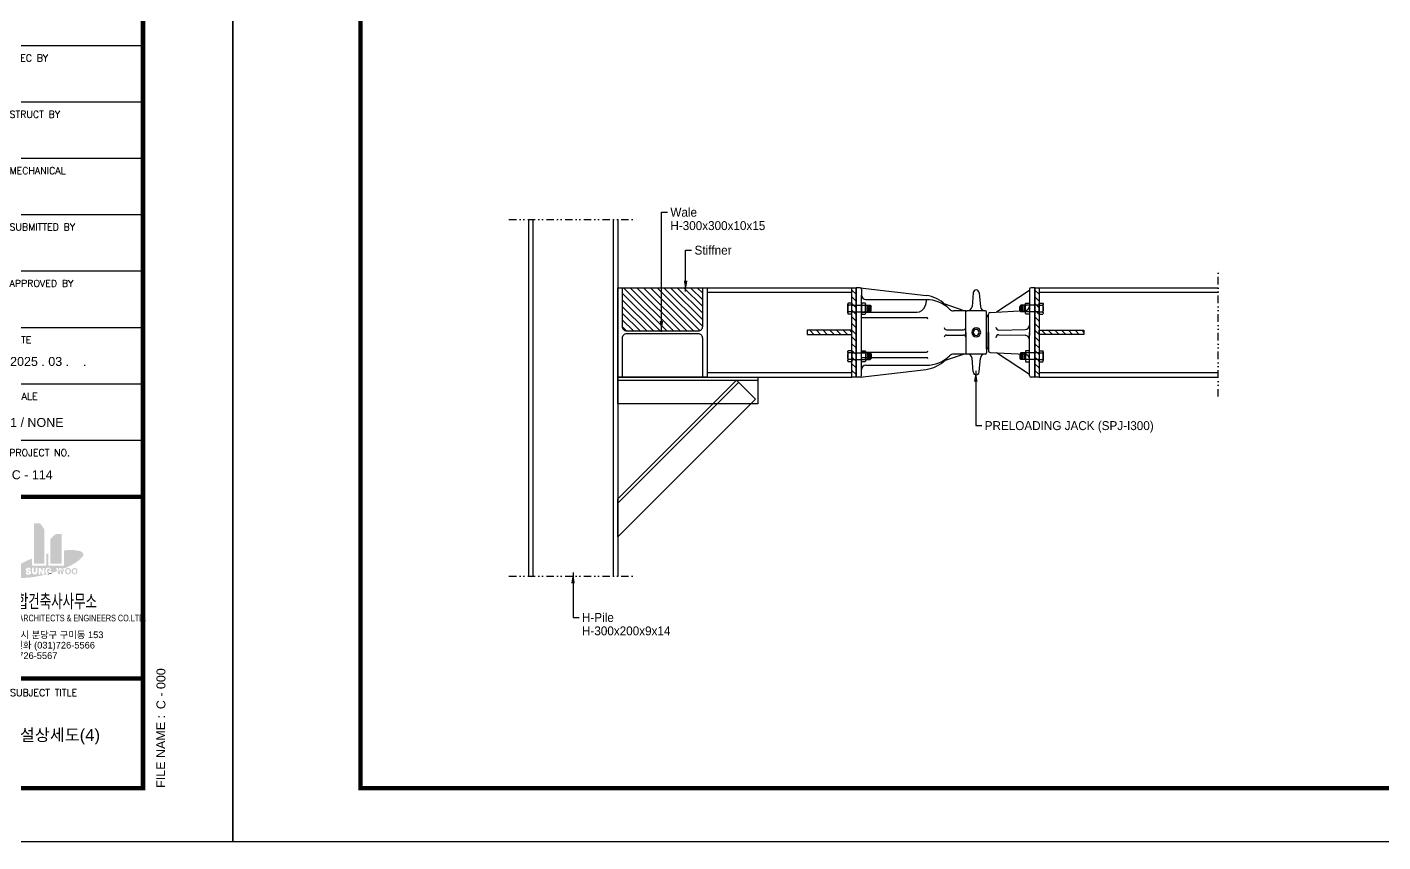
# Model space of a CAD drawing. Header units: millimetres. Extents: x 1073475 to 2890243, y -1340830 to -367733.
# Drawn here: x 2746583 to 2751133, y -373673 to -370939 of the extents above; entities that cross this region are included whole.
import ezdxf
from ezdxf.enums import TextEntityAlignment as Align

# ---------------------------------------------------------------- set-up
doc = ezdxf.new("R2010")
doc.units = ezdxf.units.MM
doc.header["$LTSCALE"] = 50
doc.linetypes.add('DIVIDE', pattern=[1.25, 0.5, -0.25, 0, -0.25, 0, -0.25])
doc.linetypes.add('HIDDEN', pattern=[9.525, 6.35, -3.175])
for name, color, linetype in [('11', 11, 'Continuous'), ('3', 3, 'Continuous'), ('C-BL', 1, 'Continuous'), ('C-BN', 1, 'Continuous'), ('C-CEN-DI', 1, 'DIVIDE'), ('C-DIM', 7, 'Continuous'), ('C-PILE', 3, 'Continuous'), ('C-PLATE', 135, 'Continuous'), ('C-WALE-1', 3, 'Continuous'), ('C-WALE-2', 1, 'Continuous'), ('HAT', 8, 'Continuous'), ('TEX', 3, 'Continuous'), ('TEXT', 3, 'Continuous'), ('TEXT1', 7, 'Continuous'), ('유압JACK', 2, 'Continuous')]:
    doc.layers.add(name, color=color, linetype=linetype)
doc.styles.add('RXHG', font='arial.ttf')
doc.styles.add('RXHS', font='SIMPLEX.SHX', dxfattribs={"bigfont": 'WHGTXT.SHX'})
doc.styles.add('돋움', font='')
doc.styles.get('돋움').set_extended_font_data('Dotum')
doc.dimstyles.new('SAM-LE-LE-상', dxfattribs={"dimscale": 0.1, "dimtxt": 300, "dimasz": 360, "dimexe": 70, "dimexo": 0, "dimgap": 100, "dimtad": 1, "dimdec": 0, "dimzin": 0, "dimdsep": 46, "dimlunit": 6, "dimtxsty": '돋움', "dimblk": 'NONE', "dimcen": 100, "dimclrd": 8, "dimclre": 8, "dimclrt": 256, "dimadec": 0, "dimazin": 0, "dimtfac": 1, "dimtdec": 0, "dimtix": 1, "dimtmove": 2, "dimatfit": 3, "dimfxl": 70, "dimtolj": 1, "dimtzin": 0, "dimlwd": -1, "dimlwe": -1, "dimarcsym": 0})

# ---------------------------------------------------------------- blocks, each defined once
blk = doc.blocks.new('dbox')
at = {"layer": 'HAT'}
h = blk.add_hatch(color=11, dxfattribs=at)
h.paths.add_polyline_path([(77433, 9338), (77433, 10691), (77634, 10691), (77772, 10499), (77772, 9338)])
h.paths.add_polyline_path([(78357, 10329), (78357, 9338), (77980, 9338), (77980, 10162), (78156, 10329)])
h = blk.add_hatch(color=11, dxfattribs=at)
edge = h.paths.add_edge_path()
edge.add_line((78389, 9153), (78400, 9195))
edge.add_line((78400, 9195), (78457, 9195))
edge.add_line((78457, 9195), (78452, 9178))
edge.add_ellipse((77492, 11535), major_axis=(0, 2545), ratio=1, start_angle=202.1457, end_angle=210.5971)
edge.add_ellipse((78218, 10308), major_axis=(0, 1119), ratio=1, start_angle=210.596, end_angle=228.2714)
edge.add_ellipse((78968, 9639), major_axis=(0, 114), ratio=1, start_angle=228.2779, end_angle=285.8704)
edge.add_ellipse((78968, 9639), major_axis=(0, 114), ratio=1, start_angle=-74.1362, end_angle=-16.5436)
edge.add_ellipse((78682, 8675), major_axis=(0, 1119), ratio=1, start_angle=-16.5389, end_angle=1.1365)
edge.add_ellipse((78710, 7250), major_axis=(0, 2545), ratio=1, start_angle=1.132, end_angle=6.3058)
edge.add_line((78431, 9779), (78431, 9265))
edge.add_line((78431, 9265), (77906, 9265))
edge.add_line((77906, 9265), (77906, 9679))
edge.add_ellipse((79084, 5053), major_axis=(-53, 4773), ratio=1, start_angle=13.6398, end_angle=14.4)
edge.add_line((77845, 9663), (77845, 9265))
edge.add_line((77845, 9265), (77360, 9265))
edge.add_line((77360, 9265), (77360, 9504))
edge.add_ellipse((79084, 5053), major_axis=(-54, 4773), ratio=1, start_angle=20.5246, end_angle=21.4292)
edge.add_ellipse((78246, 7118), major_axis=(1, 2545), ratio=1, start_angle=22.0997, end_angle=30.6159)
edge.add_ellipse((77521, 8345), major_axis=(0, 1119), ratio=1, start_angle=30.5961, end_angle=48.2715)
edge.add_ellipse((76770, 9014), major_axis=(0, 114), ratio=1, start_angle=48.275, end_angle=105.8675)
edge.add_ellipse((76770, 9014), major_axis=(0, 114), ratio=1, start_angle=105.8578, end_angle=163.4503)
edge.add_ellipse((77057, 9978), major_axis=(0, 1119), ratio=1, start_angle=163.455, end_angle=181.1304)
edge.add_ellipse((77028, 11403), major_axis=(0, 2545), ratio=1, start_angle=181.1364, end_angle=189.6526)
edge.add_ellipse((76655, 13600), major_axis=(1, 4773), ratio=1, start_angle=189.6556, end_angle=194.7239)
edge.add_ellipse((77757, 8815), major_axis=(0, 201), ratio=1, start_angle=-33.1522, end_angle=-28.6631)
edge.add_ellipse((77876, 9033), major_axis=(0, 46.8), ratio=1, start_angle=127.9732, end_angle=151.1212, ccw=False)
edge.add_ellipse((-198308, -206946), major_axis=(272663, 220334), ratio=0.9999999, start_angle=-0.91538, end_angle=-0.91145)
edge.add_ellipse((77863, 9053), major_axis=(0, 49), ratio=1, start_angle=104.0363, end_angle=128.0489, ccw=False)
edge.add_ellipse((77668, 9004), major_axis=(0, 153), ratio=1, start_angle=-76.09, end_angle=-70.2875)
edge.add_ellipse((77873, 9078), major_axis=(0, 65.1), ratio=1, start_angle=89.3361, end_angle=109.7797, ccw=False)
edge.add_ellipse((77638, 9080), major_axis=(0, 170), ratio=1, start_angle=269.3925, end_angle=274.557)
edge.add_ellipse((77867, 9099), major_axis=(0, 60.4), ratio=1, start_angle=75.1994, end_angle=94.5289, ccw=False)
edge.add_ellipse((77687, 9146), major_axis=(0, 126), ratio=1, start_angle=255.3815, end_angle=261.3839)
edge.add_ellipse((77871, 9118), major_axis=(0, 59.9), ratio=1, start_angle=424.093, end_angle=441.1844, ccw=False)
edge.add_ellipse((78586, 8771), major_axis=(12, 855), ratio=1, start_angle=423.7323, end_angle=424.8988, ccw=False)
edge.add_ellipse((77873, 9135), major_axis=(-0.1, 54.6), ratio=1, start_angle=405.7763, end_angle=422.8517, ccw=False)
edge.add_ellipse((77243, 9746), major_axis=(21, 823), ratio=1, start_angle=227.3729, end_angle=228.3147)
edge.add_ellipse((77879, 9149), major_axis=(-0.1, 48.7), ratio=1, start_angle=391.3789, end_angle=406.7158, ccw=False)
edge.add_ellipse((80059, 5590), major_axis=(871, 4132), ratio=1, start_angle=403.1774, end_angle=403.3899, ccw=False)
edge.add_ellipse((77890, 9161), major_axis=(0.2, 45), ratio=1, start_angle=377.1698, end_angle=391.5723, ccw=False)
edge.add_ellipse((77923, 9052), major_axis=(0, 159), ratio=1, start_angle=360.4931, end_angle=376.847, ccw=False)
edge.add_ellipse((77922, 9120), major_axis=(0, 90.2), ratio=1, start_angle=273.7647, end_angle=360.5151, ccw=False)
edge.add_line((78012, 9126), (77963, 9126))
edge.add_ellipse((78018, 9158), major_axis=(0, 63.9), ratio=1, start_angle=102.4138, end_angle=119.8077, ccw=False)
edge.add_ellipse((77951, 9143), major_axis=(-3.78, 3.78), ratio=1, start_angle=237.4067, end_angle=277.4683)
edge.add_ellipse((78051, 9274), major_axis=(-1, 160), ratio=1, start_angle=135.4457, end_angle=142.1938, ccw=False)
edge.add_ellipse((77937, 9157), major_axis=(-2.8, 2.8), ratio=1, start_angle=-89.2798, end_angle=-50.7618)
edge.add_ellipse((77917, 8964), major_axis=(0, 198), ratio=1, start_angle=-5.756, end_angle=4.1965)
edge.add_ellipse((77905, 9138), major_axis=(0, 23.5), ratio=1, start_angle=4.164, end_angle=54.2483)
edge.add_ellipse((78033, 9045), major_axis=(0, 182), ratio=1, start_angle=54.3411, end_angle=64.3717)
edge.add_ellipse((77916, 9102), major_axis=(0.1, 51.8), ratio=1, start_angle=64.3673, end_angle=86.8862)
edge.add_ellipse((77997, 9097), major_axis=(0, 133), ratio=1, start_angle=86.8284, end_angle=111.3177)
edge.add_ellipse((77916, 9065), major_axis=(0, 46), ratio=1, start_angle=111.2867, end_angle=179.0119)
edge.add_ellipse((77916, 9070), major_axis=(0, 50.3), ratio=1, start_angle=179.0477, end_angle=257.4953)
edge.add_line((77965, 9059), (77912, 9059))
edge.add_line((77912, 9059), (77912, 9106))
edge.add_line((77912, 9106), (78016, 9106))
edge.add_line((78016, 9106), (78016, 9025))
edge.add_ellipse((76569, 13866), major_axis=(-11, 5052), ratio=1, start_angle=196.5143, end_angle=198.7565)
edge.add_line((78204, 9085), (78172, 9195))
edge.add_line((78172, 9195), (78229, 9195))
edge.add_line((78229, 9195), (78254, 9103))
edge.add_ellipse((76655, 13600), major_axis=(-56, 4773), ratio=1, start_angle=198.905, end_angle=199.0785)
edge.add_line((78267, 9108), (78284, 9195))
edge.add_line((78284, 9195), (78342, 9195))
edge.add_line((78342, 9195), (78354, 9140))
edge.add_ellipse((76655, 13600), major_axis=(-90, 4772), ratio=1, start_angle=199.7723, end_angle=200.219)
h.paths.add_polyline_path([(77775, 9195), (77717, 9195), (77717, 9075), (77642, 9195), (77587, 9195), (77587, 8972), (77643, 8972), (77643, 9098), (77720, 8972), (77775, 8972)], flags=16)
edge = h.paths.add_edge_path(flags=16)
edge.add_line((77487, 9202), (77487, 9053))
edge.add_ellipse((77453, 9053), major_axis=(0, 33.6), ratio=1, start_angle=179.632, end_angle=270.2396, ccw=False)
edge.add_ellipse((77453, 9053), major_axis=(0, 33.6), ratio=1, start_angle=89.654, end_angle=180.2616, ccw=False)
edge.add_line((77419, 9053), (77419, 9202))
edge.add_line((77419, 9202), (77365, 9202))
edge.add_line((77365, 9202), (77365, 9047))
edge.add_ellipse((77439, 9049), major_axis=(0, 73.9), ratio=1, start_angle=91.6214, end_angle=151.6561)
edge.add_ellipse((77453, 9080), major_axis=(0, 108), ratio=1, start_angle=153.1318, end_angle=180.0703)
edge.add_ellipse((77453, 9080), major_axis=(0, 108), ratio=1, start_angle=179.9734, end_angle=206.912)
edge.add_ellipse((77467, 9049), major_axis=(0, 73.7), ratio=1, start_angle=208.4166, end_angle=268.4512)
edge.add_line((77541, 9047), (77541, 9202))
edge.add_line((77541, 9202), (77487, 9202))
edge = h.paths.add_edge_path(flags=16)
edge.add_line((77279, 9104), (77218, 9119))
edge.add_ellipse((77223, 9134), major_axis=(0, 15.5), ratio=1, start_angle=20.8624, end_angle=163.7429, ccw=False)
edge.add_ellipse((77239, 9103), major_axis=(0, 49.9), ratio=1, start_angle=340.6604, end_angle=385.4145, ccw=False)
edge.add_ellipse((77246, 9126), major_axis=(0, 25.8), ratio=1, start_angle=255.1487, end_angle=339.5497, ccw=False)
edge.add_line((77271, 9120), (77326, 9120))
edge.add_ellipse((77250, 9124), major_axis=(0, 75.8), ratio=1, start_angle=266.5555, end_angle=353.4555)
edge.add_ellipse((77237, 9076), major_axis=(0, 126), ratio=1, start_angle=-10.0039, end_angle=18.5613)
edge.add_ellipse((77217, 9130), major_axis=(0, 67.6), ratio=1, start_angle=17.0872, end_angle=163.2444)
edge.add_line((77197, 9066), (77262, 9050))
edge.add_ellipse((77259, 9035), major_axis=(0, 15.9), ratio=1, start_angle=218.2435, end_angle=346.1687, ccw=False)
edge.add_ellipse((77238, 9068), major_axis=(0, 54.8), ratio=1, start_angle=165.503, end_angle=213.593, ccw=False)
edge.add_ellipse((77228, 9041), major_axis=(0, 26.2), ratio=1, start_angle=74.9916, end_angle=171.4127, ccw=False)
edge.add_line((77203, 9048), (77146, 9048))
edge.add_ellipse((77226, 9045), major_axis=(0, 80.6), ratio=1, start_angle=88.4066, end_angle=171.8553)
edge.add_ellipse((77237, 9061), major_axis=(0, 97.8), ratio=1, start_angle=166.8063, end_angle=184.4101)
edge.add_ellipse((77246, 9060), major_axis=(0, 96.2), ratio=1, start_angle=179.6484, end_angle=218.73)
edge.add_ellipse((77262, 9040), major_axis=(0, 70.5), ratio=1, start_angle=218.1045, end_angle=286.3476)
edge.add_ellipse((77268, 9040), major_axis=(0, 64.6), ratio=1, start_angle=-72.251, end_angle=-9.248)
h = blk.add_hatch(color=11, dxfattribs=at)
h.paths.add_polyline_path([(78443, 9175), (78397, 9156), (78367, 9042), (78347, 9137), (78276, 9111), (78262, 9042), (78247, 9100), (78211, 9088), (78243, 8979), (78282, 8979), (78314, 9120), (78347, 8979), (78386, 8979)])
edge = h.paths.add_edge_path()
edge.add_ellipse((78571, 9096), major_axis=(0, 95.8), ratio=1, start_angle=-76.3267, end_angle=77.6507)
edge.add_ellipse((78604, 9083), major_axis=(0, 131), ratio=1, start_angle=75.1939, end_angle=89.6115)
edge.add_ellipse((78604, 9084), major_axis=(0, 131), ratio=1, start_angle=90.3903, end_angle=104.808)
edge.add_ellipse((78571, 9072), major_axis=(0, 95.8), ratio=1, start_angle=102.3561, end_angle=256.3336)
edge.add_ellipse((78529, 9083), major_axis=(0, 139), ratio=1, start_angle=255.684, end_angle=270.1017)
edge.add_ellipse((78529, 9084), major_axis=(0, 139), ratio=1, start_angle=269.8982, end_angle=284.3159)
edge = h.paths.add_edge_path(flags=16)
edge.add_ellipse((78524, 9084), major_axis=(0, 101), ratio=1, start_angle=269.9132, end_angle=296.8573)
edge.add_ellipse((78571, 9108), major_axis=(0, 47.9), ratio=1, start_angle=-63.6348, end_angle=66.4833)
edge.add_ellipse((78612, 9083), major_axis=(0, 96), ratio=1, start_angle=62.5027, end_angle=89.4468)
edge.add_ellipse((78612, 9085), major_axis=(0, 96), ratio=1, start_angle=90.5532, end_angle=117.4973)
edge.add_ellipse((78571, 9059), major_axis=(0, 47.9), ratio=1, start_angle=113.5185, end_angle=243.6366)
edge.add_ellipse((78524, 9083), major_axis=(0, 101), ratio=1, start_angle=243.1312, end_angle=270.0753)
edge = h.paths.add_edge_path()
edge.add_ellipse((78792, 9096), major_axis=(0, 95.8), ratio=1, start_angle=-76.3267, end_angle=77.6508)
edge.add_ellipse((78825, 9083), major_axis=(0, 131), ratio=1, start_angle=75.1848, end_angle=89.6025)
edge.add_ellipse((78825, 9084), major_axis=(0, 131), ratio=1, start_angle=90.372, end_angle=104.7897)
edge.add_ellipse((78792, 9072), major_axis=(0, 95.8), ratio=1, start_angle=102.3561, end_angle=256.3336)
edge.add_ellipse((78750, 9083), major_axis=(0, 139), ratio=1, start_angle=255.6508, end_angle=270.0685)
edge.add_ellipse((78750, 9084), major_axis=(0, 139), ratio=1, start_angle=269.9314, end_angle=284.3491)
edge = h.paths.add_edge_path(flags=16)
edge.add_ellipse((78746, 9084), major_axis=(0, 101), ratio=1, start_angle=269.935, end_angle=296.8791)
edge.add_ellipse((78792, 9108), major_axis=(0, 47.9), ratio=1, start_angle=-63.6271, end_angle=66.4911)
edge.add_ellipse((78834, 9083), major_axis=(0, 96), ratio=1, start_angle=62.5037, end_angle=89.4477)
edge.add_ellipse((78834, 9085), major_axis=(0, 96), ratio=1, start_angle=90.5523, end_angle=117.4963)
edge.add_ellipse((78792, 9059), major_axis=(0, 47.9), ratio=1, start_angle=113.5108, end_angle=243.6289)
edge.add_ellipse((78746, 9083), major_axis=(0, 101), ratio=1, start_angle=243.1335, end_angle=270.0776)
h = blk.add_hatch(color=11, dxfattribs=at)
edge = h.paths.add_edge_path()
edge.add_line((78008, 9023), (77879, 8986))
edge.add_ellipse((77911, 9057), major_axis=(0, 77.8), ratio=1, start_angle=155.0359, end_angle=230.6266)
edge.add_line((77972, 9008), (77982, 8984))
edge.add_line((77982, 8984), (78008, 8984))
edge.add_line((78008, 8984), (78008, 9023))
at = {"layer": '11'}
for p, q in [((4288, 1800), (4288, 57600)), ((81088, 57600), (81088, 1800)), ((81088, 1800), (4288, 1800))]:
    blk.add_line(p, q, dxfattribs=at)
at = {"layer": '11', "const_width": 150}
blk.add_lwpolyline([(81088, 1800), (4288, 1800), (4288, 57600), (81088, 57600)], close=True, dxfattribs=at)
for points in [[(81088, 11577), (74675, 11577)], [(81088, 5480), (74675, 5480)]]:
    blk.add_lwpolyline(points, dxfattribs=at)
at = {"layer": '3'}
for p, q in [((81088, 26717), (74675, 26717)), ((81088, 24824), (74675, 24824)), ((81088, 22932), (74675, 22932)), ((81088, 21039), (74675, 21039)), ((81088, 19147), (74675, 19147)), ((81088, 17255), (74675, 17255)), ((81088, 15362), (74675, 15362)), ((81088, 13470), (74675, 13470))]:
    blk.add_line(p, q, dxfattribs=at)
at = {"layer": 'TEXT', "color": 7}
for p, q in [((0, 0), (0, 59400)), ((84100, 59400), (84100, 0)), ((84100, 0), (0, 0))]:
    blk.add_line(p, q, dxfattribs=at)
at = {"layer": 'TEX', "color": 7, "linetype": 'Continuous', "style": 'RXHG', "width": 1}
blk.add_text('FILE NAME : ', height=300, rotation=90, dxfattribs=at).set_placement((81831, 1813))
at = {"layer": 'TEX', "color": 6, "linetype": 'Continuous', "style": 'RXHG', "width": 1}
for tag, p in [('일자', (76628, 15972)), ('축척', (76628, 13925)), ('설계번호', (76684, 12170))]:
    blk.add_attdef(tag, p, '', height=300, dxfattribs=at)
at = {"layer": 'TEX', "color": 7, "linetype": 'Continuous', "style": 'RXHG', "width": 1}
blk.add_attdef('파일명', (81840, 4453), '', height=300, rotation=90, dxfattribs=at)
at = {"layer": 'TEX', "linetype": 'Continuous', "style": 'RXHG', "width": 1}
for tag, p in [('도면명-1', (77799, 3389)), ('도면명-2', (77799, 2662))]:
    blk.add_attdef(tag, text='', height=400, dxfattribs=at).set_placement(p, align=Align.CENTER)
at = {"layer": 'TEXT1'}
for s, height, style, width, p in [('ELEC BY', 231.3, 'RXHS', 1, (76609, 26192)), ('STRUCT BY', 231.3, 'RXHS', 1, (76609, 24300)), ('MECHANICAL', 231.3, 'RXHS', 1, (76609, 22407)), ('SUBMITTED BY', 231.29, 'RXHS', 1, (76609, 20515)), ('APPROVED BY', 231.29, 'RXHS', 1, (76609, 18623)), ('DATE', 231.3, 'RXHS', 1, (76609, 16730)), ('SCALE', 231.3, 'RXHS', 1, (76609, 14838)), ('PROJECT NO.', 231.29, 'RXHS', 1, (76598, 12945)), ('성우종합건축사사무소', 450, 'RXHG', 0.68, (75702, 7851)), ('SUBJECT TITLE', 231.29, 'RXHS', 1, (76628, 4888))]:
    blk.add_text(s, height=height, dxfattribs=dict(at, style=style, width=width)).set_placement(p)
at = {"layer": 'TEXT1', "color": 4, "style": 'RXHG'}
for s, width, p in [('SUNG WOO ARCHITECTS & ENGINEERS CO.LTD.', 0.68, (75467, 7400)), ('경기도 성남시 분당구 구미동 153', 1, (75450, 6838)), ('TEL :대표전화 (031)726-5566', 1, (75454, 6489)), ('FAX:(031)726-5567', 1, (75481, 6139))]:
    blk.add_text(s, height=222.88, dxfattribs=dict(at, width=width)).set_placement(p)
blk = doc.blocks.new('_None')
blk = doc.blocks.new('A$C12F40E1B')
at = {"layer": '유압JACK'}
for p, q in [((13, 0), (0, 0)), ((0, -300), (0, 0)), ((600, 0), (587, 0)), ((600, -300), (600, 0)), ((600, 0), (600, -300)), ((13, 0), (234.5, -26)), ((18, -5), (18, -25)), ((18, -275), (18, -25)), ((33, -40), (244.1, -40)), ((393, -17.5), (389.1, -63.7)), ((413, -17.5), (416.9, -63.7)), ((582, -9), (471.2, -81.6)), ((582, -5), (582, -125.3)), ((582, -5), (582, -160.6)), ((582, -5), (582, -61.5)), ((18.3, -82.1), (203.3, -82.1)), ((363, -77.5), (295.5, -54.2)), ((311, -69.5), (298.8, -57.4)), ((368, -77.5), (327.3, -77.5)), ((368, -166.5), (368, -77.5)), ((368, -150), (368, -81.5)), ((431.8, -77.5), (372, -77.5)), ((373, -77.5), (372, -77.5)), ((374.2, -77.5), (372, -77.5)), ((434, -77.5), (431.8, -77.5)), ((438, -150), (438, -81.5)), ((444, -150), (444, -88.7)), ((449.7, -82.7), (567.8, -76.5)), ((18.3, -100.4), (235.9, -100.4)), ((438, -205.4), (438, -94.6)), ((444, -94.6), (438, -94.6)), ((444, -97.6), (438, -97.6)), ((444, -205.4), (444, -94.6)), ((303, -141), (360.5, -141)), ((303, -159), (360.5, -159)), ((368, -150), (368, -218.5)), ((368, -166.5), (368, -222.5)), ((438, -150), (438, -218.5)), ((444, -150), (444, -211.3)), ((479.2, -142.3), (567.3, -140.3)), ((479.2, -157.7), (567.3, -159.7)), ((582, -295), (582, -150)), ((582, -295), (582, -174.7)), ((18.3, -215.9), (235.9, -215.9)), ((363, -222.5), (295.5, -245.8)), ((368, -222.5), (327.3, -222.5)), ((373, -222.5), (372, -222.5)), ((431.8, -222.5), (372, -222.5)), ((374.2, -222.5), (372, -222.5)), ((434, -222.5), (431.8, -222.5)), ((444, -202.4), (438, -202.4)), ((444, -205.4), (438, -205.4)), ((449.7, -217.3), (567.8, -223.5)), ((582, -291), (471.2, -218.4)), ((18.3, -234.2), (235.9, -234.2)), ((33, -260), (244.1, -260)), ((311, -230.5), (298.8, -242.6)), ((393, -282.5), (389.1, -236.3)), ((413, -282.5), (416.9, -236.3)), ((582, -295), (582, -238.5)), ((13, -300), (0, -300)), ((13, -300), (234.5, -274)), ((18, -295), (18, -275)), ((600, -300), (587, -300))]:
    blk.add_line(p, q, dxfattribs=at)
for centre, radius, start, end in [((13, -5), 5, 0, 90), ((33, -25), 15, 180, 270), ((156.7, -34.5), 80.2, 339.832, 356.0397), ((221.1, -135.2), 110, 45, 82.9969), ((236, -150), 110, 45.3602, 90), ((403, -17.5), 10, 0, 180), ((587, -5), 5, 90, 180), ((203.3, -51.6), 30.5, 270, 339.832), ((327.3, -57.5), 20, 225.3602, 270), ((372, -81.5), 4, 90, 180), ((374.2, -62.5), 15, 270, 355.2364), ((431.8, -62.5), 15, 184.7636, 270), ((434, -81.5), 4, 0, 90), ((450, -88.7), 6, 93, 180), ((567, -61.5), 15, 273, 0), ((235.9, -105.5), 5.08, 4.7518, 90), ((303, -133.5), 7.5, 180, 270), ((360.5, -133.5), 7.5, 270, 0), ((403, -150), 15, 0, 180), ((479, -132.3), 10, 180, 271.2674), ((567, -125.3), 15, 271.2674, 0), ((303, -166.5), 7.5, 90, 180), ((360.5, -166.5), 7.5, 0, 90), ((403, -150), 15, 180, 0), ((403, -150), 10, 0, 180), ((403, -150), 10, 180, 0), ((479, -167.7), 10, 88.7326, 180), ((567, -174.7), 15, 0, 88.7326), ((235.9, -210.9), 5.08, 270, 355.2482), ((327.3, -242.5), 20, 90, 134.6398), ((372, -218.5), 4, 180, 270), ((374.2, -237.5), 15, 4.7636, 90), ((431.8, -237.5), 15, 90, 175.2364), ((434, -218.5), 4, 270, 0), ((450, -211.3), 6, 180, 267), ((567, -238.5), 15, 0, 87), ((33, -275), 15, 90, 180), ((221.1, -164.8), 110, 277.0031, 315), ((235.9, -239.3), 5.08, 4.7518, 90), ((236, -150), 110, 270, 314.6398), ((13, -295), 5, 270, 0), ((403, -282.5), 10, 180, 0), ((587, -295), 5, 180, 270)]:
    blk.add_arc(centre, radius, start, end, dxfattribs=at)
blk = doc.blocks.new('A$C41A97B80')
at = {"layer": 'C-BN'}
for p, q in [((-75.6, 11), (-78.1, 7.5)), ((-78.1, 7.5), (-78.1, -7.5)), ((-46.1, 11), (-75.6, 11)), ((-74.6, 11), (-74.6, -11)), ((-69.6, 11), (-69.6, -11)), ((-64.6, 11), (-64.6, -11)), ((-60.1, 14.8), (-60.1, -14.8)), ((-46.1, 18.5), (-58.3, 18.5)), ((-46.1, -18.5), (-46.1, 18.5)), ((-14.1, 18.5), (-14.1, -18.3)), ((-14.1, 18.5), (-1.8, 18.5)), ((-14.1, 11), (0, 11)), ((0, 14.8), (0, -14.8)), ((-75.6, -11), (-78.1, -7.5)), ((-46.1, -11), (-75.6, -11)), ((-58.3, -18.5), (-46.1, -18.5)), ((-14.1, -11), (0, -11)), ((-14.1, -18.5), (-14.1, -16.3)), ((-14.1, -18.5), (-1.8, -18.5))]:
    blk.add_line(p, q, dxfattribs=at)
at = {"layer": 'C-BN', "linetype": 'HIDDEN', "ltscale": 0.5}
for p, q in [((-14.1, 11), (-46.1, 11)), ((-14.1, -11), (-46.1, -11))]:
    blk.add_line(p, q, dxfattribs=at)
at = {"layer": 'C-BN'}
for centre, radius, start, end in [((-55.3, 14.8), 4.82, 128.9483, 231.0517), ((-25.4, 0), 34.7, 161.5074, 198.4926), ((-4.8, 14.8), 4.82, 308.9483, 51.0517), ((-34.7, 0), 34.7, 341.5074, 18.4926), ((-55.3, -14.8), 4.82, 128.9483, 231.0517), ((-4.8, -14.8), 4.82, 308.9483, 51.0517)]:
    blk.add_arc(centre, radius, start, end, dxfattribs=at)

msp = doc.modelspace()

# ---------------------------------------------------------------- hatches: boundary and pattern name
at = {"layer": 'C-PLATE'}
h = msp.add_hatch(dxfattribs=at)
h.set_pattern_fill('ANSI31', color=256, scale=5, angle=90, style=0)
h.set_pattern_definition([(135, (4941704.115, -119227.875), (-11.22532015, -11.22532015), [])])
h.paths.add_polyline_path([(2748579.8, -371943.5, 0.414214), (2748594.8, -371958.5), (2748834.8, -371958.5, 0.414214), (2748849.8, -371943.5), (2748849.8, -371813.5), (2748579.8, -371813.5)])
h = msp.add_hatch(dxfattribs=at)
h.set_pattern_fill('ANSI31', color=256, scale=5, angle=90, style=0)
h.set_pattern_definition([(135, (2749350.764, -372113.517), (-11.2253, -11.2253), [])])
h.paths.add_polyline_path([(2749350.8, -372113.5), (2749350.8, -371813.5), (2749364.8, -371813.5), (2749364.8, -372113.5)])
h = msp.add_hatch(dxfattribs=at)
h.set_pattern_fill('ANSI31', color=256, scale=5, angle=90, style=0)
h.set_pattern_definition([(135, (2749964.764, -372113.517), (-11.2253, -11.2253), [])])
h.paths.add_polyline_path([(2749964.8, -372113.5), (2749964.8, -371813.5), (2749978.8, -371813.5), (2749978.8, -372113.5)])
h = msp.add_hatch(dxfattribs=at)
h.set_pattern_fill('ANSI31', color=256, scale=5, angle=90, style=0)
h.set_pattern_definition([(135, (2749200.764, -371970.517), (-11.2253, -11.2253), [])])
h.paths.add_polyline_path([(2749350.8, -371956.5), (2749200.8, -371956.5), (2749200.8, -371970.5), (2749350.8, -371970.5)])
h = msp.add_hatch(dxfattribs=at)
h.set_pattern_fill('ANSI31', color=256, scale=5, angle=90, style=0)
h.set_pattern_definition([(135, (2749978.764, -371970.517), (-11.2253, -11.2253), [])])
h.paths.add_polyline_path([(2749978.8, -371956.5), (2750128.8, -371956.5), (2750128.8, -371970.5), (2749978.8, -371970.5)])

# ---------------------------------------------------------------- linework, layer by layer
at = {"layer": 'C-BL'}
for p, q in [((2748564.8, -372123.5), (2749034.8, -372123.5)), ((2748564.8, -372536.6), (2748970.7, -372130.6))]:
    msp.add_line(p, q, dxfattribs=at)
for points in [[(2748564.8, -372113.5), (2749034.8, -372113.5), (2749034.8, -372203.5), (2748564.8, -372203.5)], [(2748564.8, -372522.4), (2748963.7, -372123.5), (2749027.3, -372187.2), (2748564.8, -372649.7)]]:
    msp.add_lwpolyline(points, close=True, dxfattribs=at)
at = {"layer": 'C-CEN-DI', "linetype": 'DIVIDE'}
for p, q in [((2748199.8, -371584.7), (2748629.7, -371584.7)), ((2750579.5, -372178.4), (2750579.5, -371748.6)), ((2748199.8, -372781.3), (2748629.7, -372781.3))]:
    msp.add_line(p, q, dxfattribs=at)
at = {"layer": 'C-PILE'}
msp.add_lwpolyline([(2748834.8, -371958.5, 0.414214), (2748849.8, -371943.5), (2748849.8, -371813.5), (2748864.8, -371813.5), (2748864.8, -372113.5), (2748849.8, -372113.5), (2748849.8, -371983.5, 0.414214), (2748834.8, -371968.5), (2748594.8, -371968.5, 0.414214), (2748579.8, -371983.5), (2748579.8, -372113.5), (2748564.8, -372113.5), (2748564.8, -371813.5), (2748579.8, -371813.5), (2748579.8, -371943.5, 0.414214), (2748594.8, -371958.5)], format="xyb", close=True, dxfattribs=at)
at = {"layer": 'C-PLATE'}
for points in [[(2748864.8, -372113.5), (2748564.8, -372113.5), (2748564.8, -371813.5), (2748864.8, -371813.5)], [(2749350.8, -372113.5), (2749350.8, -371813.5), (2749364.8, -371813.5), (2749364.8, -372113.5)], [(2749964.8, -372113.5), (2749964.8, -371813.5), (2749978.8, -371813.5), (2749978.8, -372113.5)], [(2749350.8, -371956.5), (2749200.8, -371956.5), (2749200.8, -371970.5), (2749350.8, -371970.5)], [(2749978.8, -371956.5), (2750128.8, -371956.5), (2750128.8, -371970.5), (2749978.8, -371970.5)]]:
    msp.add_lwpolyline(points, close=True, dxfattribs=at)
at = {"layer": 'C-WALE-1'}
for p, q in [((2748264.8, -371584.7), (2748264.8, -372781.3)), ((2748564.8, -371584.7), (2748564.8, -372781.3)), ((2748864.8, -371813.5), (2749350.8, -371813.5)), ((2749978.8, -371813.5), (2750579.5, -371813.5)), ((2748864.8, -372113.5), (2749350.8, -372113.5)), ((2749978.8, -372113.5), (2750579.5, -372113.5))]:
    msp.add_line(p, q, dxfattribs=at)
at = {"layer": 'C-WALE-2'}
for p, q in [((2748279.8, -371584.7), (2748279.8, -372781.3)), ((2748549.8, -371584.7), (2748549.8, -372781.3)), ((2748864.8, -371828.5), (2749350.8, -371828.5)), ((2749978.8, -371828.5), (2750579.5, -371828.5)), ((2748864.8, -372098.5), (2749350.8, -372098.5)), ((2749978.8, -372098.5), (2750579.5, -372098.5))]:
    msp.add_line(p, q, dxfattribs=at)

# ---------------------------------------------------------------- block references
at = {"xscale": 0.1, "yscale": 0.1, "zscale": 0.1}
msp.add_blockref('dbox', (2738862.7, -373673.1), dxfattribs=at).add_auto_attribs({'설계번호': 'C - 114', '파일명': 'C - 000', '도면명-1': '가시설상세도(4)', '일자': '2025 . 03 .    .', '축척': '1 / NONE'})
msp.add_blockref('dbox', (2747272.7, -373673.1), dxfattribs=at)
at = {"layer": 'C-BN', "rotation": 180}
msp.add_blockref('A$C41A97B80', (2749336.7, -371883.5), dxfattribs=at)
at = {"layer": 'C-BN', "xscale": -1, "rotation": 180}
msp.add_blockref('A$C41A97B80', (2749992.8, -371883.5), dxfattribs=at)
at = {"layer": 'C-BN', "xscale": -1}
msp.add_blockref('A$C41A97B80', (2749336.7, -372043.5), dxfattribs=at)
at = {"layer": 'C-BN'}
msp.add_blockref('A$C41A97B80', (2749992.8, -372043.5), dxfattribs=at)
at = {"layer": '유압JACK'}
msp.add_blockref('A$C12F40E1B', (2749364.8, -371813.5), dxfattribs=at)

# ---------------------------------------------------------------- texts
at = {"layer": 'C-DIM', "color": 1, "style": '돋움'}
for s, p in [('Wale', (2748741.4, -371560.2)), ('H-300x300x10x15', (2748741.4, -371605.2)), ('Stiffner', (2748822.5, -371687.5)), ('PRELOADING JACK (SPJ-I300)', (2749796.4, -372276.3)), ('H-Pile', (2748444.8, -372920)), ('H-300x200x9x14', (2748444.8, -372965))]:
    msp.add_text(s, height=30, dxfattribs=at).set_placement(p, align=Align.MIDDLE_LEFT)

# ---------------------------------------------------------------- leaders
at = {"layer": 'C-DIM'}
for points in [[(2748711.4, -371961.5), (2748711.4, -371560.2), (2748731.4, -371560.2)], [(2748792.5, -371826.1), (2748792.5, -371687.5), (2748812.5, -371687.5)], [(2749766.4, -372092.7), (2749766.4, -372276.3), (2749786.4, -372276.3)], [(2748414.8, -372769.3), (2748414.8, -372920), (2748434.8, -372920)]]:
    msp.add_leader(points, dimstyle='SAM-LE-LE-상', dxfattribs=at)

doc.saveas('drawing.dxf')
